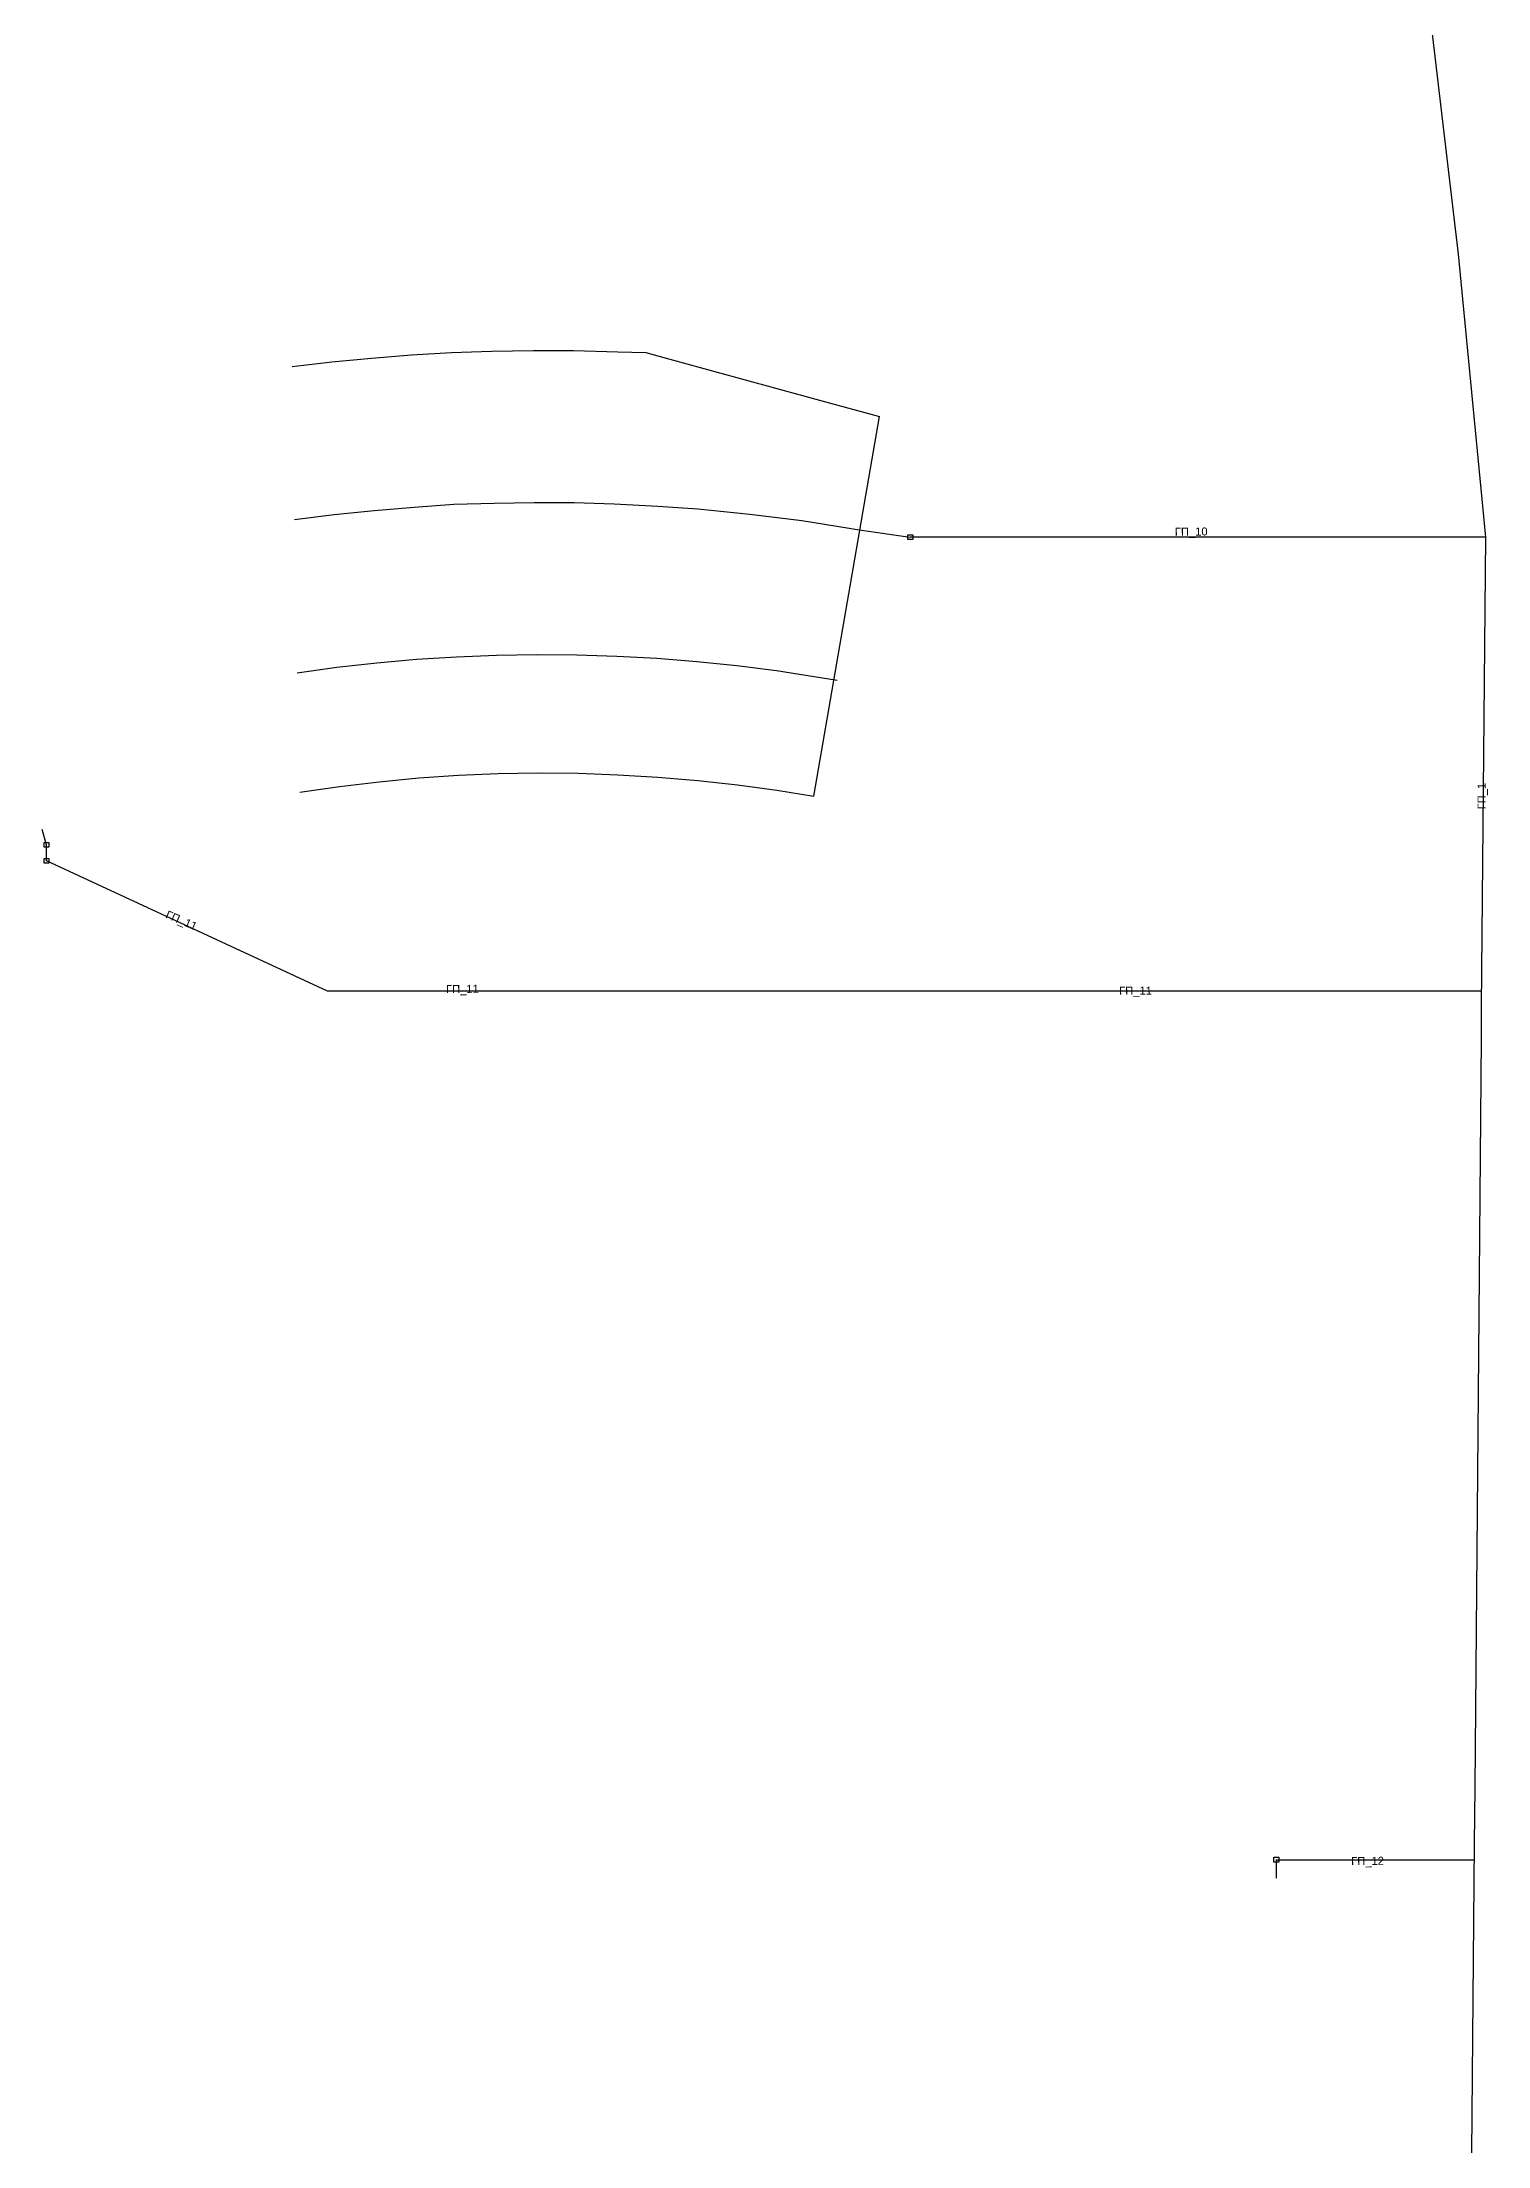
# Model space of a CAD drawing. Header units: millimetres. Extents: x 2242211 to 2245447, y 377621 to 383867.
# Drawn here: x 2243024 to 2243928, y 378936 to 380251 of the extents above; entities that cross this region are included whole.
import ezdxf

# ---------------------------------------------------------------- set-up
doc = ezdxf.new("R2010")
doc.units = ezdxf.units.MM
for name, color, linetype, lineweight in [('газ_высокий', 54, 'Continuous', 25), ('газ_высокий_отвод', 54, 'Continuous', 25), ('газопровод_низкий_отвод', 50, 'Continuous', 25), ('ГРПШ_0_6', 2, 'Continuous', 25), ('подписи_газ', 42, 'Continuous', 25)]:
    doc.layers.add(name, color=color, linetype=linetype, lineweight=lineweight)
doc.styles.get("Standard").update_dxf_attribs({"font": 'arial.ttf'})

msp = doc.modelspace()

# ---------------------------------------------------------------- linework, layer by layer
at = {"layer": 'газ_высокий'}
for points in [[(2243872.2, 380434.1), (2243909.5, 380117.9), (2243926.5, 379941.1), (2243923.9, 379647.6), (2243923.8, 379627.6), (2243919.8, 379159.7), (2243919.5, 379124.6), (2243917.2, 378858.4), (2243918.3, 378640.9), (2243918.7, 378559), (2243921.9, 377980), (2243921.9, 377980)], [(2243924, 379657.5), (2243506.6, 379657.5), (2243478.5, 379657.5), (2243202.9, 379657.5), (2243027.3, 379738.9)]]:
    msp.add_lwpolyline(points, dxfattribs=at)
at = {"layer": 'газ_высокий_отвод'}
for points in [[(2243926.5, 379941.1), (2243567.1, 379941.1)], [(2243795.8, 379114.6), (2243919.4, 379114.6)]]:
    msp.add_lwpolyline(points, dxfattribs=at)
at = {"layer": 'газопровод_низкий_отвод'}
for points in [[(2243180.7, 380047.8), (2243205.5, 380050.7), (2243230.4, 380053.1), (2243255.4, 380055), (2243280.4, 380056.5), (2243305.4, 380057.4), (2243331.5, 380057.8), (2243356.5, 380057.7), (2243384.3, 380057), (2243401.8, 380056.6), (2243416.9, 380052.4), (2243448.6, 380043.7), (2243512.7, 380026.1), (2243547.9, 380016.5)], [(2243506.7, 379779.3), (2243547.9, 380016.5)], [(2243182.3, 379952.1), (2243207.1, 379955.3), (2243232, 379957.9), (2243257, 379959.9), (2243281.9, 379961.7), (2243307, 379962.4), (2243332, 379962.8), (2243357.1, 379962.7), (2243382.1, 379962), (2243409.2, 379960.6), (2243434.2, 379958.8), (2243466.9, 379955.6), (2243499.4, 379951.5), (2243536.5, 379945.6), (2243567.1, 379941.1)], [(2243183.9, 379856.4), (2243208.7, 379859.8), (2243233.6, 379862.6), (2243258.5, 379864.8), (2243283.5, 379866.4), (2243308.5, 379867.4), (2243333.6, 379867.8), (2243358.6, 379867.6), (2243383.7, 379866.8), (2243408.7, 379865.5), (2243433.7, 379863.5), (2243458.6, 379860.9), (2243483.4, 379857.8), (2243521.4, 379851.8)], [(2243185.6, 379781.8), (2243210.4, 379785.4), (2243235.1, 379788.3), (2243260, 379790.7), (2243284.7, 379792.3), (2243309.6, 379793.4), (2243334.5, 379793.8), (2243359.5, 379793.6), (2243384.4, 379792.7), (2243409.3, 379791.2), (2243434.2, 379789.1), (2243459, 379786.4), (2243483.7, 379783), (2243506.7, 379779.3)], [(2243027.3, 379748.9), (2243024.5, 379758.5)], [(2243027.3, 379738.9), (2243027.3, 379748.9)], [(2243795.8, 379114.6), (2243795.8, 379103)]]:
    msp.add_lwpolyline(points, dxfattribs=at)
at = {"layer": 'ГРПШ_0_6'}
for points in [[(2243565.6, 379942.6), (2243568.6, 379942.6), (2243568.6, 379939.6), (2243565.6, 379939.6)], [(2243025.8, 379750.4), (2243028.8, 379750.4), (2243028.8, 379747.4), (2243025.8, 379747.4)], [(2243025.8, 379740.4), (2243028.8, 379740.4), (2243028.8, 379737.4), (2243025.8, 379737.4)], [(2243794.3, 379116.1), (2243797.3, 379116.1), (2243797.3, 379113.1), (2243794.3, 379113.1)]]:
    msp.add_lwpolyline(points, close=True, dxfattribs=at)

# ---------------------------------------------------------------- texts
at = {"layer": 'подписи_газ', "char_height": 5, "attachment_point": 1}
for s, width, heights, insert, rotation in [('ГП_10', 30.565, [8.82], (2243732.4, 379947), 0.5959), ('ГП_1', 14.834, [0], (2243921.6, 379771), 90), ('ГП_11', 30.565, [8.82], (2243103.2, 379708), 336.7776), ('ГП_11', 30.565, [8.82], (2243276.9, 379661.2), 0.5959), ('ГП_11', 30.565, [8.82], (2243697.6, 379660.1), 0.5959), ('ГП_12', 30.565, [8.82], (2243842.6, 379116.2), 0.5959)]:
    msp.add_mtext_dynamic_manual_height_columns(s, width=width, gutter_width=12.5, heights=heights, dxfattribs=dict(at, insert=insert, rotation=rotation))

doc.saveas('drawing.dxf')
